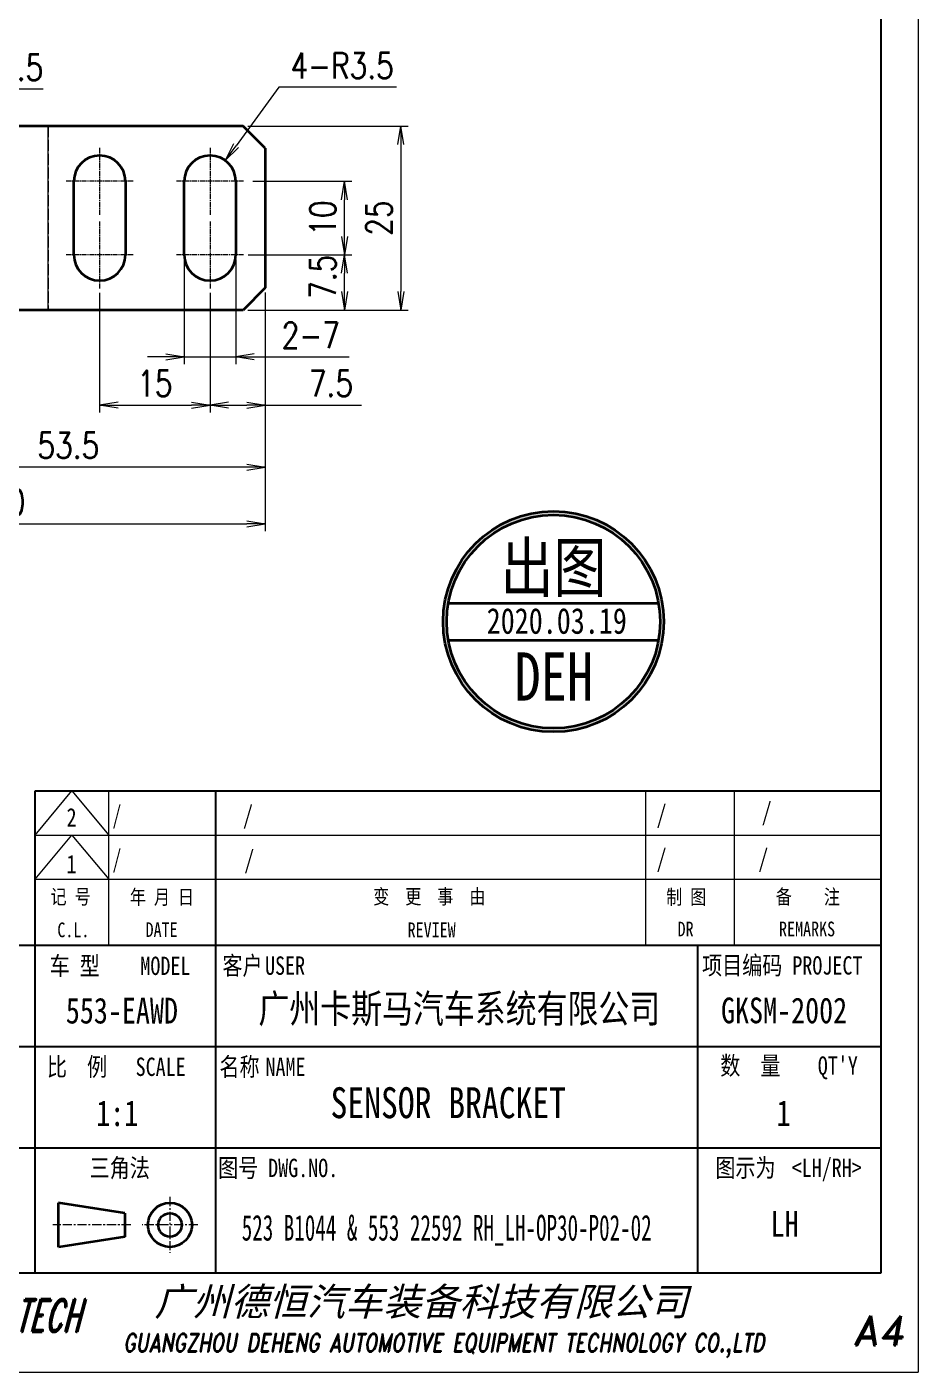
# Model space of a CAD drawing. Header units: millimetres. Extents: x -49992 to 104182, y -50696 to 36476.
# Drawn here: x -48792.9 to -48671.8, y 35659 to 35841.8 of the extents above; entities that cross this region are included whole.
import ezdxf
from ezdxf.enums import TextEntityAlignment as Align

# ---------------------------------------------------------------- set-up
doc = ezdxf.new("R2010")
doc.units = ezdxf.units.MM
doc.header["$LTSCALE"] = 0.5
for name, pattern in [('AM_ISO02W050x2', [3.75, 3, -0.75]), ('AM_ISO08W050x2', [9, 6, -0.75, 1.5, -0.75]), ('CENTER', [2, 1.25, -0.25, 0.25, -0.25])]:
    doc.linetypes.add(name, pattern=pattern)
for name, color, linetype, lineweight in [('中心线', 2, 'AM_ISO08W050x2', 18), ('印章专用-出图', 1, 'Continuous', 80), ('图框', 7, 'Continuous', 18), ('标注线', 3, 'Continuous', 18), ('细实线', 3, 'Continuous', 18), ('虚线', 1, 'AM_ISO02W050x2', 18)]:
    doc.layers.add(name, color=color, linetype=linetype, lineweight=lineweight)
for name, color, linetype in [('图\\M+19E79\\M+195B6\\M+18E9A', 7, 'Continuous'), ('图号', 7, 'Continuous'), ('图名', 7, 'Continuous'), ('数量', 7, 'Continuous'), ('车型', 7, 'Continuous')]:
    doc.layers.add(name, color=color, linetype=linetype)
doc.layers.add('打印-禁用', color=7, linetype='Continuous', lineweight=15, plot=False)
doc.styles.add('DIM', font='romans.shx', dxfattribs={"width": 0.8, "bigfont": 'bigfont.shx'})
doc.styles.add('STYLE1', font='')
doc.styles.add('国标', font='simfang.ttf', dxfattribs={"width": 0.8})
doc.styles.add('标题\\M+18E9A', font='romand.shx', dxfattribs={"oblique": 10, "bigfont": 'bigfont.shx'})
doc.styles.get('STYLE1').set_extended_font_data('SimSun')
doc.dimstyles.new('DEH 1-1$0', dxfattribs={"dimtxt": 3.5, "dimasz": 2.5, "dimexe": 1, "dimexo": 0.625, "dimgap": 1.2, "dimtad": 1, "dimzin": 9, "dimdsep": 46, "dimtxsty": 'DIM', "dimblk": 'OPEN', "dimcen": 0, "dimclrd": 8, "dimclre": 8, "dimclrt": 2, "dimazin": 2, "dimtfac": 0.5, "dimtmove": 0, "dimatfit": 3, "dimldrblk": 'OPEN', "dimfxl": 0, "dimtolj": 2, "dimlwd": 18, "dimlwe": 18, "dimarcsym": 0})
doc.dimstyles.new('DEH 1-1$4', dxfattribs={"dimtxt": 3.5, "dimasz": 2.5, "dimexe": 1, "dimexo": 0.625, "dimgap": 1.2, "dimtad": 1, "dimtoh": 1, "dimdsep": 46, "dimtxsty": 'DIM', "dimblk": 'OPEN', "dimcen": 0, "dimclrd": 8, "dimclre": 8, "dimclrt": 2, "dimazin": 2, "dimtfac": 0.5, "dimtofl": 0, "dimtmove": 0, "dimatfit": 3, "dimldrblk": 'OPEN', "dimfxl": 0, "dimtolj": 2, "dimlwd": 18, "dimlwe": 18, "dimarcsym": 0})

# ---------------------------------------------------------------- blocks, each defined once
blk = doc.blocks.new('GZDEH零件A4图框V01版')
at = {"layer": '中心线', "color": 1, "linetype": 'CENTER', "lineweight": 5, "ltscale": 2}
for p, q in [((108.33, 23.8), (108.33, 16.2)), ((103, 20), (92.4, 20)), ((112.13, 20), (104.53, 20))]:
    blk.add_line(p, q, dxfattribs=at)
at = {"layer": '图\\M+19E79\\M+195B6\\M+18E9A', "linetype": 'Continuous'}
for p, q in [((205, 13.5), (205, 292)), ((205, 13.5), (205, 97)), ((90, 79), (205, 79)), ((90, 13.5), (90, 79)), ((25, 13.5), (205, 13.5))]:
    blk.add_line(p, q, dxfattribs=at)
at = {"layer": '图\\M+19E79\\M+195B6\\M+18E9A', "color": 9}
for p, q in [((114.5, 79), (114.5, 13.5)), ((205, 58), (25, 58)), ((114.5, 58), (114.5, 13.5)), ((180, 58), (180, 13.5)), ((25, 44.25), (205, 44.25)), ((25, 30.5), (205, 30.5))]:
    blk.add_line(p, q, dxfattribs=at)
at = {"layer": '图框', "color": 9}
for p, q in [((90, 73), (95, 79)), ((95, 79), (100, 73)), ((100, 58), (100, 79)), ((173, 58), (173, 79)), ((185, 79), (185, 58)), ((90, 73), (205, 73)), ((90, 67), (95, 73)), ((95, 73), (100, 67)), ((90, 67), (205, 67))]:
    blk.add_line(p, q, dxfattribs=at)
at = {"layer": '图框', "color": 2, "linetype": 'ByBlock', "lineweight": 35}
for p, q in [((102.2, 21.6), (93.2, 23)), ((93.2, 17), (93.2, 23)), ((102.2, 21.6), (102.2, 18.4)), ((102.2, 18.4), (93.2, 17))]:
    blk.add_line(p, q, dxfattribs=at)
for radius in [3, 1.6]:
    blk.add_circle((108.33, 20), radius, dxfattribs=at)
at = {"layer": '打印-禁用', "linetype": 'Continuous'}
for p in [(210, 297), (0, 0)]:
    blk.add_line(p, (210, 0), dxfattribs=at)
at = {"layer": '图\\M+19E79\\M+195B6\\M+18E9A', "color": 9, "style": '国标', "width": 0.8}
for s, p in [('车 型', (95.38, 55.27)), ('MODEL', (107.71, 55.22))]:
    blk.add_text(s, height=2.5, dxfattribs=at).set_placement(p, align=Align.MIDDLE)
for s, p in [('客户', (118.19, 54)), ('USER', (123.97, 54))]:
    blk.add_text(s, height=2.5, dxfattribs=at).set_placement(p, align=Align.CENTER)
for s, p in [('项目编码 PROJECT', (180.64, 54.03)), ('比  例\u3000', (91.61, 40.25)), ('SCALE', (103.66, 40.25)), ('名称\u3000', (115.05, 40.25)), ('NAME', (121.31, 40.25)), ('数  量', (183.12, 40.41)), ("QT'Y ", (196.37, 40.41)), ('三角法', (97.41, 26.5)), ('图示为', (182.45, 26.53)), ('图号', (114.87, 26.5)), ('DWG.NO.', (121.67, 26.5)), ('<LH/RH>', (192.82, 26.53))]:
    blk.add_text(s, height=2.5, dxfattribs=at).set_placement(p)
at = {"layer": '图\\M+19E79\\M+195B6\\M+18E9A', "color": 7, "lineweight": -3, "style": 'STYLE1', "oblique": 15}
blk.add_text('广州德恒汽车装备科技有限公司', height=3.8, dxfattribs=at).set_placement((106.21, 7.68))
at = {"layer": '图\\M+19E79\\M+195B6\\M+18E9A', "color": 7, "style": '标题\\M+18E9A'}
for s, height, oblique, width, p in [('DEH-TECH', 4.4, 15, 0.6, (86.78, 7.69)), ('GUANGZHOU DEHENG AUTOMOTIVE EQUIPMENT TECHNOLOGY CO.,LTD ', 2.5, 10, 0.75, (146.18, 3.62))]:
    blk.add_text(s, height=height, dxfattribs=dict(at, oblique=oblique, width=width)).set_placement(p, align=Align.MIDDLE)
at = {"layer": '图\\M+19E79\\M+195B6\\M+18E9A', "color": 7, "style": '标题\\M+18E9A', "oblique": 10}
blk.add_text('A4', height=4, dxfattribs=at).set_placement((204.57, 5.66), align=Align.MIDDLE)
at = {"layer": '图框', "color": 9, "style": '国标', "width": 0.8}
for s, p in [('记 号', (94.82, 63.62)), ('年 月 日', (107.24, 63.57)), ('变  更  事  由', (143.58, 63.63)), ('C.L.', (95.2, 59.11)), ('DATE', (107.19, 59.14)), ('REVIEW', (143.89, 59.11))]:
    blk.add_text(s, height=2, dxfattribs=at).set_placement(p, align=Align.CENTER)
for s, p in [('制 图', (178.49, 64.61)), ('备    注', (195.02, 64.64)), ('DR', (178.4, 60.22)), ('REMARKS', (194.91, 60.23))]:
    blk.add_text(s, height=2, dxfattribs=at).set_placement(p, align=Align.MIDDLE)
blk = doc.blocks.new('DEH A4')
at = {"layer": '图框'}
blk.add_blockref('GZDEH零件A4图框V01版', (0, 0), dxfattribs=at)
blk = doc.blocks.new('_Open')
at = {"color": 0, "linetype": 'ByBlock', "lineweight": -2}
for p, q in [((-1, 0.167), (0, 0)), ((-1, -0.167), (0, 0)), ((0, 0), (-1, 0))]:
    blk.add_line(p, q, dxfattribs=at)
blk = doc.blocks.new('*D63')
at = {"layer": 'Defpoints', "color": 0, "transparency": 16777216}
for p in [(-48768.06, 35806.26), (-48760.56, 35806.31), (-48768.06, 35790.38)]:
    blk.add_point(p, dxfattribs=at)
at = {"layer": '标注线', "color": 8, "lineweight": 18, "transparency": 16777216}
for p, q in [((-48768.06, 35805.63), (-48768.06, 35789.38)), ((-48760.56, 35805.68), (-48760.56, 35789.38)), ((-48765.56, 35790.38), (-48763.06, 35790.38)), ((-48760.56, 35790.38), (-48747.49, 35790.38))]:
    blk.add_line(p, q, dxfattribs=at)
at = {"layer": '标注线', "color": 8, "lineweight": 18, "transparency": 16777216, "xscale": 2.5, "yscale": 2.5, "zscale": 2.5, "rotation": 180}
blk.add_blockref('_Open', (-48768.06, 35790.38), dxfattribs=at)
at = {"layer": '标注线', "color": 8, "lineweight": 18, "transparency": 16777216, "xscale": 2.5, "yscale": 2.5, "zscale": 2.5}
blk.add_blockref('_Open', (-48760.56, 35790.38), dxfattribs=at)
at = {"layer": '标注线', "color": 2, "transparency": 16777216, "insert": (-48751.62, 35793.33), "char_height": 3.5, "attachment_point": 5, "style": 'DIM'}
blk.add_mtext('\\A2;7.5', dxfattribs=at)
blk = doc.blocks.new('*D64')
at = {"layer": 'Defpoints', "color": 0, "transparency": 16777216}
for p in [(-48783.06, 35806.26), (-48768.06, 35806.26), (-48768.06, 35790.38)]:
    blk.add_point(p, dxfattribs=at)
at = {"layer": '标注线', "color": 8, "lineweight": 18, "transparency": 16777216}
for p, q in [((-48783.06, 35805.63), (-48783.06, 35789.38)), ((-48768.06, 35805.63), (-48768.06, 35789.38)), ((-48780.56, 35790.38), (-48770.56, 35790.38))]:
    blk.add_line(p, q, dxfattribs=at)
at = {"layer": '标注线', "color": 8, "lineweight": 18, "transparency": 16777216, "xscale": 2.5, "yscale": 2.5, "zscale": 2.5, "rotation": 180}
blk.add_blockref('_Open', (-48783.06, 35790.38), dxfattribs=at)
at = {"layer": '标注线', "color": 8, "lineweight": 18, "transparency": 16777216, "xscale": 2.5, "yscale": 2.5, "zscale": 2.5}
blk.add_blockref('_Open', (-48768.06, 35790.38), dxfattribs=at)
at = {"layer": '标注线', "color": 2, "transparency": 16777216, "insert": (-48775.56, 35793.33), "char_height": 3.5, "attachment_point": 5, "style": 'DIM'}
blk.add_mtext('\\A2;15', dxfattribs=at)
blk = doc.blocks.new('*D65')
at = {"layer": 'Defpoints', "color": 0, "transparency": 16777216}
for p in [(-48814.06, 35807.36), (-48760.56, 35806.31), (-48814.06, 35781.96)]:
    blk.add_point(p, dxfattribs=at)
at = {"layer": '标注线', "color": 8, "lineweight": 18, "transparency": 16777216}
for p, q in [((-48814.06, 35806.73), (-48814.06, 35780.96)), ((-48760.56, 35805.68), (-48760.56, 35780.96)), ((-48763.06, 35781.96), (-48811.56, 35781.96))]:
    blk.add_line(p, q, dxfattribs=at)
at = {"layer": '标注线', "color": 8, "lineweight": 18, "transparency": 16777216, "xscale": 2.5, "yscale": 2.5, "zscale": 2.5, "rotation": 180}
blk.add_blockref('_Open', (-48814.06, 35781.96), dxfattribs=at)
at = {"layer": '标注线', "color": 8, "lineweight": 18, "transparency": 16777216, "xscale": 2.5, "yscale": 2.5, "zscale": 2.5}
blk.add_blockref('_Open', (-48760.56, 35781.96), dxfattribs=at)
at = {"layer": '标注线', "color": 2, "transparency": 16777216, "insert": (-48787.31, 35784.91), "char_height": 3.5, "attachment_point": 5, "style": 'DIM'}
blk.add_mtext('\\A2;53.5', dxfattribs=at)
blk = doc.blocks.new('*D66')
at = {"layer": 'Defpoints', "color": 0, "transparency": 16777216}
for p in [(-48830.56, 35806.31), (-48760.56, 35806.31), (-48760.56, 35774.25)]:
    blk.add_point(p, dxfattribs=at)
at = {"layer": '标注线', "color": 8, "lineweight": 18, "transparency": 16777216}
for p, q in [((-48830.56, 35805.68), (-48830.56, 35773.25)), ((-48760.56, 35805.68), (-48760.56, 35773.25)), ((-48828.06, 35774.25), (-48763.06, 35774.25))]:
    blk.add_line(p, q, dxfattribs=at)
at = {"layer": '标注线', "color": 8, "lineweight": 18, "transparency": 16777216, "xscale": 2.5, "yscale": 2.5, "zscale": 2.5, "rotation": 180}
blk.add_blockref('_Open', (-48830.56, 35774.25), dxfattribs=at)
at = {"layer": '标注线', "color": 8, "lineweight": 18, "transparency": 16777216, "xscale": 2.5, "yscale": 2.5, "zscale": 2.5}
blk.add_blockref('_Open', (-48760.56, 35774.25), dxfattribs=at)
at = {"layer": '标注线', "color": 2, "transparency": 16777216, "insert": (-48795.56, 35777.2), "char_height": 3.5, "attachment_point": 5, "style": 'DIM'}
blk.add_mtext('\\A2;70', dxfattribs=at)
blk = doc.blocks.new('*D68')
at = {"layer": 'Defpoints', "color": 0, "transparency": 16777216}
for p in [(-48763.51, 35810.81), (-48749.78, 35810.81), (-48763.56, 35803.31)]:
    blk.add_point(p, dxfattribs=at)
at = {"layer": '标注线', "color": 8, "lineweight": 18, "transparency": 16777216}
for p, q in [((-48762.89, 35810.81), (-48748.78, 35810.81)), ((-48749.78, 35805.81), (-48749.78, 35808.31)), ((-48762.94, 35803.31), (-48748.78, 35803.31))]:
    blk.add_line(p, q, dxfattribs=at)
at = {"layer": '标注线', "color": 8, "lineweight": 18, "transparency": 16777216, "xscale": 2.5, "yscale": 2.5, "zscale": 2.5}
for p, rotation in [((-48749.78, 35810.81), 90), ((-48749.78, 35803.31), 270)]:
    blk.add_blockref('_Open', p, dxfattribs=dict(at, rotation=rotation))
at = {"layer": '标注线', "color": 2, "transparency": 16777216, "insert": (-48752.73, 35807.83), "char_height": 3.5, "attachment_point": 5, "rotation": 90, "style": 'DIM'}
blk.add_mtext('\\A2;7.5', dxfattribs=at)
blk = doc.blocks.new('*D69')
at = {"layer": 'Defpoints', "color": 0, "transparency": 16777216}
for p in [(-48762.89, 35820.81), (-48749.78, 35820.81), (-48762.89, 35810.81)]:
    blk.add_point(p, dxfattribs=at)
at = {"layer": '标注线', "color": 8, "lineweight": 18, "transparency": 16777216}
for p, q in [((-48762.26, 35820.81), (-48748.78, 35820.81)), ((-48749.78, 35813.31), (-48749.78, 35818.31)), ((-48762.26, 35810.81), (-48748.78, 35810.81))]:
    blk.add_line(p, q, dxfattribs=at)
at = {"layer": '标注线', "color": 8, "lineweight": 18, "transparency": 16777216, "xscale": 2.5, "yscale": 2.5, "zscale": 2.5}
for p, rotation in [((-48749.78, 35820.81), 90), ((-48749.78, 35810.81), 270)]:
    blk.add_blockref('_Open', p, dxfattribs=dict(at, rotation=rotation))
at = {"layer": '标注线', "color": 2, "transparency": 16777216, "insert": (-48752.73, 35815.81), "char_height": 3.5, "attachment_point": 5, "rotation": 90, "style": 'DIM'}
blk.add_mtext('\\A2;10', dxfattribs=at)
blk = doc.blocks.new('*D70')
at = {"layer": 'Defpoints', "color": 0, "transparency": 16777216}
for p in [(-48763.56, 35828.31), (-48763.56, 35803.31), (-48742.14, 35803.31)]:
    blk.add_point(p, dxfattribs=at)
at = {"layer": '标注线', "color": 8, "lineweight": 18, "transparency": 16777216}
for p, q in [((-48762.94, 35828.31), (-48741.14, 35828.31)), ((-48742.14, 35825.81), (-48742.14, 35805.81)), ((-48762.94, 35803.31), (-48741.14, 35803.31))]:
    blk.add_line(p, q, dxfattribs=at)
at = {"layer": '标注线', "color": 8, "lineweight": 18, "transparency": 16777216, "xscale": 2.5, "yscale": 2.5, "zscale": 2.5}
for p, rotation in [((-48742.14, 35828.31), 90), ((-48742.14, 35803.31), 270)]:
    blk.add_blockref('_Open', p, dxfattribs=dict(at, rotation=rotation))
at = {"layer": '标注线', "color": 2, "transparency": 16777216, "insert": (-48745.09, 35815.81), "char_height": 3.5, "attachment_point": 5, "rotation": 90, "style": 'DIM'}
blk.add_mtext('\\A2;25', dxfattribs=at)
blk = doc.blocks.new('*D72')
at = {"layer": 'Defpoints', "color": 0, "transparency": 16777216}
for p in [(-48810.07, 35820.94), (-48814.06, 35815.81)]:
    blk.add_point(p, dxfattribs=at)
at = {"layer": '标注线', "color": 8, "lineweight": 18, "transparency": 16777216}
for p, q in [((-48800.46, 35833.32), (-48808.54, 35822.92)), ((-48790.73, 35833.32), (-48800.46, 35833.32))]:
    blk.add_line(p, q, dxfattribs=at)
at = {"layer": '标注线', "color": 8, "lineweight": 18, "transparency": 16777216, "xscale": 2.5, "yscale": 2.5, "zscale": 2.5, "rotation": 232.1732087592403}
blk.add_blockref('_Open', (-48810.07, 35820.94), dxfattribs=at)
at = {"layer": '标注线', "color": 2, "transparency": 16777216, "insert": (-48794.99, 35836.27), "char_height": 3.5, "attachment_point": 5, "style": 'DIM'}
blk.add_mtext('\\A2;R6.5', dxfattribs=at)
blk = doc.blocks.new('*D73')
at = {"layer": 'Defpoints', "color": 0, "transparency": 16777216}
for p in [(-48771.56, 35810.81), (-48764.56, 35810.81), (-48764.56, 35796.94)]:
    blk.add_point(p, dxfattribs=at)
at = {"layer": '标注线', "color": 8, "lineweight": 18, "transparency": 16777216}
for p, q in [((-48771.56, 35810.18), (-48771.56, 35795.94)), ((-48764.56, 35810.18), (-48764.56, 35795.94)), ((-48774.06, 35796.94), (-48776.56, 35796.94)), ((-48771.56, 35796.94), (-48764.56, 35796.94)), ((-48762.06, 35796.94), (-48749.16, 35796.94))]:
    blk.add_line(p, q, dxfattribs=at)
at = {"layer": '标注线', "color": 8, "lineweight": 18, "transparency": 16777216, "xscale": 2.5, "yscale": 2.5, "zscale": 2.5}
blk.add_blockref('_Open', (-48771.56, 35796.94), dxfattribs=at)
at = {"layer": '标注线', "color": 8, "lineweight": 18, "transparency": 16777216, "xscale": 2.5, "yscale": 2.5, "zscale": 2.5, "rotation": 180}
blk.add_blockref('_Open', (-48764.56, 35796.94), dxfattribs=at)
at = {"layer": '标注线', "color": 2, "transparency": 16777216, "insert": (-48754.36, 35799.89), "char_height": 3.5, "attachment_point": 5, "style": 'DIM'}
blk.add_mtext('\\A2;{\\Fromans,bigfont|c134;2-}7', dxfattribs=at)
blk = doc.blocks.new('*D74')
at = {"layer": 'Defpoints', "color": 0, "transparency": 16777216}
for p in [(-48765.99, 35823.63), (-48768.06, 35820.81)]:
    blk.add_point(p, dxfattribs=at)
at = {"layer": '标注线', "color": 8, "lineweight": 18, "transparency": 16777216}
for p, q in [((-48758.71, 35833.58), (-48764.52, 35825.65)), ((-48742.71, 35833.58), (-48758.71, 35833.58))]:
    blk.add_line(p, q, dxfattribs=at)
at = {"layer": '标注线', "color": 8, "lineweight": 18, "transparency": 16777216, "xscale": 2.5, "yscale": 2.5, "zscale": 2.5, "rotation": 233.7960923821172}
blk.add_blockref('_Open', (-48765.99, 35823.63), dxfattribs=at)
at = {"layer": '标注线', "color": 2, "transparency": 16777216, "insert": (-48750.11, 35836.53), "char_height": 3.5, "attachment_point": 5, "style": 'DIM'}
blk.add_mtext('\\A2;{\\Fromans,bigfont|c134;4-}R3.5', dxfattribs=at)
blk = doc.blocks.new('出图章')
at = {"layer": '印章专用-出图'}
h = blk.add_hatch(color=256, dxfattribs=at)
h.paths.add_polyline_path([(15, 0, 1), (-15, 0, 1)])
h.paths.add_polyline_path([(14.5, 0, 1), (-14.5, 0, 1)], flags=16)
h.paths.add_polyline_path([(-7.31, -12.35), (7.41, -12.35), (7.41, -2.73), (-7.31, -2.73)], flags=8)
at = {"layer": '印章专用-出图', "lineweight": 35}
for p, q in [((-14.28, 2.5), (14.28, 2.5)), ((-14.28, -2.5), (14.28, -2.5))]:
    blk.add_line(p, q, dxfattribs=at)
for radius in [15, 14.5]:
    blk.add_circle((0, 0), radius, dxfattribs=at)
at = {"layer": '印章专用-出图', "color": 4, "style": '国标', "width": 0.8}
blk.add_text('DEH', height=6.562, dxfattribs=at).set_placement((0.05, -10.74), align=Align.CENTER)
at = {"layer": '印章专用-出图', "color": 3, "style": '国标', "width": 0.8}
blk.add_attdef('出图', text='', height=6.6, dxfattribs=at).set_placement((0, 7.35), align=Align.MIDDLE_CENTER)
at = {"layer": '印章专用-出图', "color": 2, "style": '国标', "width": 0.8}
blk.add_attdef('XXXX.XX.XX', text='', height=3.5, dxfattribs=at).set_placement((0.45, 0.1), align=Align.MIDDLE_CENTER)
blk = doc.blocks.new('YZ-CT')
at = {"layer": '印章专用-出图'}
blk.add_blockref('出图章', (0.63, 0), dxfattribs=at).add_auto_attribs({'出图': '出图', 'XXXX.XX.XX': '2020.03.19'})

msp = doc.modelspace()

# ---------------------------------------------------------------- linework, layer by layer
at = {"color": 7, "lineweight": 35, "ltscale": 0.1}
for p, q in [((-48790.06, 35828.308), (-48794.06, 35828.308)), ((-48790.06, 35803.308), (-48794.06, 35803.308))]:
    msp.add_line(p, q, dxfattribs=at)
at = {"color": 7, "lineweight": 35}
for p, q in [((-48763.56, 35828.308), (-48790.06, 35828.308)), ((-48763.56, 35803.308), (-48790.06, 35803.308))]:
    msp.add_line(p, q, dxfattribs=at)
at = {"color": 7, "lineweight": 35, "ltscale": 0.106066}
for p, q in [((-48760.56, 35825.308), (-48763.56, 35828.308)), ((-48760.56, 35806.308), (-48763.56, 35803.308))]:
    msp.add_line(p, q, dxfattribs=at)
at = {"color": 7, "lineweight": 35, "ltscale": 0.475}
msp.add_line((-48760.56, 35825.308), (-48760.56, 35806.308), dxfattribs=at)
at = {"color": 7, "lineweight": 35, "ltscale": 0.25}
for p, q in [((-48786.56, 35810.808), (-48786.56, 35820.808)), ((-48779.56, 35820.808), (-48779.56, 35810.808)), ((-48771.56, 35810.808), (-48771.56, 35820.808)), ((-48764.56, 35820.808), (-48764.56, 35810.808))]:
    msp.add_line(p, q, dxfattribs=at)
at = {"color": 7, "lineweight": 35}
for centre, start, end in [((-48783.06, 35820.808), 0, 180), ((-48768.06, 35820.808), 0, 180), ((-48783.06, 35810.808), 180, 0), ((-48768.06, 35810.808), 180, 0)]:
    msp.add_arc(centre, 3.5, start, end, dxfattribs=at)
at = {"layer": '中心线', "ltscale": 0.227499}
for p, q in [((-48783.06, 35825.358), (-48783.06, 35816.258)), ((-48768.06, 35825.358), (-48768.06, 35816.258)), ((-48783.06, 35815.358), (-48783.06, 35806.258)), ((-48768.06, 35815.358), (-48768.06, 35806.258))]:
    msp.add_line(p, q, dxfattribs=at)
at = {"layer": '中心线', "ltscale": 0.227502}
for p, q in [((-48778.51, 35820.808), (-48787.61, 35820.808)), ((-48763.51, 35820.808), (-48772.61, 35820.808)), ((-48778.51, 35810.808), (-48787.61, 35810.808)), ((-48763.51, 35810.808), (-48772.61, 35810.808))]:
    msp.add_line(p, q, dxfattribs=at)
at = {"layer": '细实线', "lineweight": 13}
msp.add_line((-48790.06, 35803.308), (-48790.06, 35828.308), dxfattribs=at)
at = {"layer": '虚线'}
msp.add_line((-48790.06, 35828.308), (-48790.06, 35803.308), dxfattribs=at)

# ---------------------------------------------------------------- block references
at = {"layer": '印章专用-出图'}
msp.add_blockref('YZ-CT', (-48722.015, 35760.957), dxfattribs=at)
at = {"layer": '图框'}
msp.add_blockref('DEH A4', (-48881.83, 35658.955), dxfattribs=at)

# ---------------------------------------------------------------- texts
at = {"layer": '图\\M+19E79\\M+195B6\\M+18E9A', "color": 3, "style": '国标'}
for s, height, width, p in [('/', 2.5, 0.705904, (-48781.32, 35733.427)), ('/', 2.5, 0.8, (-48763.585, 35733.427)), ('/', 2.5, 0.8, (-48707.38, 35733.526)), ('/', 2.5, 0.8, (-48693.085, 35733.897)), ('2', 2.5, 0.8, (-48787.552, 35733.111)), ('/', 2.5, 0.8, (-48707.38, 35727.526)), ('/', 2.5, 0.8, (-48693.548, 35727.537)), ('1', 2.5, 0.8, (-48787.563, 35726.751)), ('/', 2.5, 0.705904, (-48781.32, 35727.427)), ('/', 2.5, 0.8, (-48763.413, 35727.342)), ('广州卡斯马汽车系统有限公司', 3.85, 0.8, (-48761.485, 35706.436)), ('GKSM-2002', 3.5, 0.8, (-48698.613, 35706.365)), ('1:1', 3.5, 0.8, (-48783.529, 35692.388))]:
    msp.add_text(s, height=height, dxfattribs=dict(at, width=width)).set_placement(p)
at = {"layer": '图\\M+19E79\\M+195B6\\M+18E9A', "color": 3, "style": '国标', "width": 0.8}
msp.add_text('LH', height=3.5, dxfattribs=at).set_placement((-48689.958, 35677.371), align=Align.CENTER)
at = {"layer": '图号', "color": 3, "style": '国标', "width": 0.6}
msp.add_text('523 B1044 & 553 22592 RH_LH-OP30-P02-02', height=3.5, dxfattribs=at).set_placement((-48763.75, 35676.828))
at = {"layer": '图名', "color": 3, "style": '国标', "width": 0.8}
msp.add_text('SENSOR BRACKET', height=4.2, dxfattribs=at).set_placement((-48735.678, 35693.469), align=Align.CENTER)
at = {"layer": '数量', "color": 3, "style": '国标', "width": 0.8}
msp.add_text('1', height=3.5, dxfattribs=at).set_placement((-48690.112, 35692.403), align=Align.CENTER)
at = {"layer": '车型', "color": 3, "style": '国标', "width": 0.8}
msp.add_text('553-EAWD', height=3.5, dxfattribs=at).set_placement((-48780.035, 35706.336), align=Align.CENTER)

# ---------------------------------------------------------------- dimensions: what is measured, and where the dimension line sits
at = {"layer": '标注线'}
dim = msp.add_radius_dim(center=(-48814.06, 35815.808), mpoint=(-48810.074, 35820.942), dimstyle='DEH 1-1$4', dxfattribs=at)
dim.commit()
dim.dimension.update_dxf_attribs({"geometry": '*D72', "text_midpoint": (-48794.993, 35833.325), "dimtype": 164})
dim = msp.add_radius_dim(center=(-48768.06, 35820.808), mpoint=(-48765.993, 35823.632), text='{\\Fromans,bigfont|c134;4-}<>', dimstyle='DEH 1-1$4', dxfattribs=at)
dim.commit()
dim.dimension.update_dxf_attribs({"geometry": '*D74', "text_midpoint": (-48750.114, 35833.576), "dimtype": 164})
for base, p1, p2, picture, middle in [((-48742.139, 35803.308), (-48763.56, 35828.308), (-48763.56, 35803.308), '*D70', (-48745.089, 35815.808)), ((-48749.781, 35820.808), (-48762.885, 35810.808), (-48762.885, 35820.808), '*D69', (-48752.731, 35815.808))]:
    dim = msp.add_linear_dim(base=base, p1=p1, p2=p2, angle=90, dimstyle='DEH 1-1$0', dxfattribs=at)
    dim.commit()
    dim.dimension.update_dxf_attribs({"geometry": picture, "text_midpoint": middle})
dim = msp.add_linear_dim(base=(-48764.56, 35796.935), p1=(-48771.56, 35810.808), p2=(-48764.56, 35810.808), text='{\\Fromans,bigfont|c134;2-}<>', dimstyle='DEH 1-1$0', dxfattribs=at)
dim.commit()
dim.dimension.update_dxf_attribs({"geometry": '*D73', "text_midpoint": (-48754.36, 35799.885)})
dim = msp.add_linear_dim(base=(-48749.781, 35810.808), p1=(-48763.56, 35803.308), p2=(-48763.51, 35810.808), angle=90, dimstyle='DEH 1-1$0', dxfattribs=at)
dim.commit()
dim.dimension.update_dxf_attribs({"geometry": '*D68', "text_midpoint": (-48749.781, 35807.83), "dimtype": 160})
for base, p1, p2, picture, middle in [((-48814.06, 35781.964), (-48760.56, 35806.308), (-48814.06, 35807.358), '*D65', (-48787.31, 35784.914)), ((-48760.56, 35774.247), (-48830.56, 35806.308), (-48760.56, 35806.308), '*D66', (-48795.56, 35777.197)), ((-48768.06, 35790.377), (-48783.06, 35806.258), (-48768.06, 35806.258), '*D64', (-48775.56, 35793.327))]:
    dim = msp.add_linear_dim(base=base, p1=p1, p2=p2, dimstyle='DEH 1-1$0', dxfattribs=at)
    dim.commit()
    dim.dimension.update_dxf_attribs({"geometry": picture, "text_midpoint": middle})
dim = msp.add_linear_dim(base=(-48768.06, 35790.377), p1=(-48760.56, 35806.308), p2=(-48768.06, 35806.258), dimstyle='DEH 1-1$0', dxfattribs=at)
dim.commit()
dim.dimension.update_dxf_attribs({"geometry": '*D63', "text_midpoint": (-48751.622, 35790.377), "dimtype": 160})

doc.saveas('drawing.dxf')
